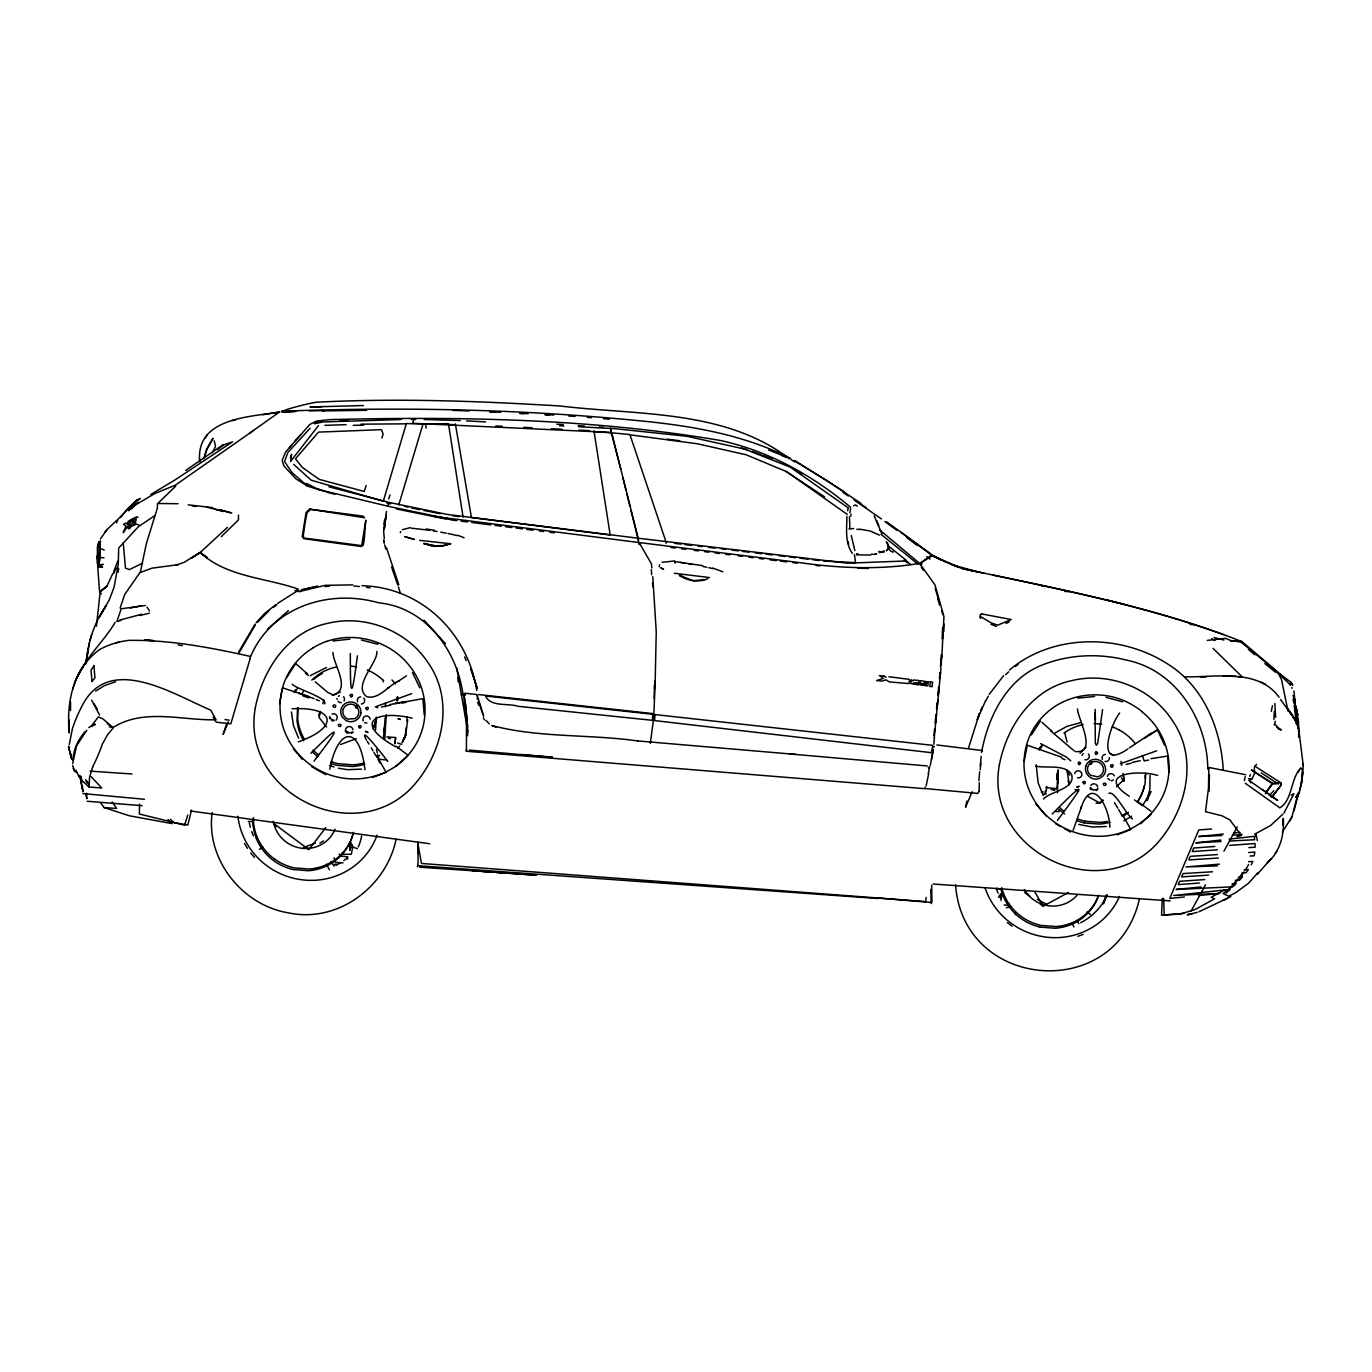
<?xml version="1.0" encoding="UTF-8"?>
<svg xmlns="http://www.w3.org/2000/svg" width="1372" height="1372" viewBox="0 0 1372 1372"><rect width="100%" height="100%" fill="white"/><g stroke="black" fill="none" stroke-linecap="round" stroke-linejoin="round"><path stroke-width="1.5" d="M250.441 656.433C210.688 647.601 169.579 639.678 128.797 640.381C118.592 641.582 108.525 644.583 99.539 649.591C73.333 668.524 66.216 702.07 69.252 732.562M1291.927 688.367L1291.927 687.372M1292.956 695.518L1293.419 696.53M69.166 727.76L69.114 720.094L69.286 732.905M417.757 853.521L417.774 847.913M1036.186 764.736L1038.124 782.812L1043.286 795.588M655.079 686.995L655.181 680.975L653.947 713.028M654.17 698.382L654.478 684.851M979.282 782.52L979.094 791.267M1298.701 737.399L1298.547 722.169L1295.751 705.534M1209.041 791.318L1209.435 774.597M139.584 804.146L139.309 813.99L184.637 825.189L187.724 815.088M654.564 688.881L654.684 684.885M929.101 768.028L928.244 767.36M931.674 885.129L931.948 902.536L878.697 898.094M930.765 889.33L931.194 903.582M1057.469 792.724L1058.172 769.795M1282.889 825.138L1283.266 818.364C1284.466 834.862 1280.042 851.806 1267.248 862.988L1271.278 858.426M943.782 631.6L944.039 623.917M655.061 687.201L656.245 631.737L652.78 576.669M1057.572 783.721L1057.932 773.928M386.321 714.64L384.709 739.182M849.474 516.661L849.885 528.649M942.65 638.837L943.164 627.639M910.837 681.301L910.734 683.513L918.348 684.868L918.76 683.822L912.997 683.342L918.863 682.707L918.777 680.478L913.272 679.963M69.698 706.511L69.903 702.293M384.486 732.151L384.675 727.966M942.101 638.786L942.633 627.519M942.838 636.934L941.809 657.582M68.634 746.111L69.183 749.541M941.809 655.216L941.072 665.677M942.804 637.157L943.953 616.663L934.967 584.832L919.737 563.583M1273.885 719.477L1274.331 711.262M1271.364 797.252L1280.728 785.419L1280.865 782.795L1254.814 766.159M375.619 729.767L376.288 717.402M70.555 702.07L70.555 710.542M1057.143 779.776L1057.538 773.516M940.489 667.015L941.278 654.633M1271.295 711.365L1272.461 705.671M846.918 516.404C846.781 528.563 844.809 542.883 852.338 553.328M1057.006 788.849L1058.189 770.687M933.903 744.139L934.366 737.399M652.883 718.997L652.935 715.532M347.545 859.198L347.716 856.814L341.937 856.197L339.021 854.053M925.122 788.54L977.79 793.41L979.008 791.49M1070.777 760.791L1066.13 756.932L1040.628 743.59M1024.198 761.151L1027.302 745.219L1061.705 757.224M383.474 738.428L385.172 717.693M653.038 720.18L653.587 715.652M978.888 780.548L979.642 771.681M939.992 678.385L940.523 672.04M934.298 737.759L935.052 729.287M939.443 678.694L939.957 672.846M1162.256 898.386L1161.57 915.193L1180.314 913.992L1194.772 909.636L1214.597 898.832L1211.27 897.202L1224.218 890.102M981.186 756.349L980.243 765.902M850.812 516.164L851.017 514.054M933.92 735.426L934.504 729.184M934.847 731.413L941.003 668.078M72.682 763.587L76.523 745.888L86.83 730.178M397.4 697.37L397.057 700.783L397.417 696.667M397.606 700.8L397.949 697.388M477.576 695.964L476.084 694.386L465.331 693.306L463.565 694.901L466.343 721.123M937.899 694.747L938.688 686.635M1000.668 897.682L1001.663 894.338L1000.96 900.444M1045.293 791.009L1044.967 794.422L1043.475 794.251M935.104 723.061L935.91 714.984M936.51 708.912L937.11 702.858M935.653 722.941L936.493 714.452M937.11 708.089L937.951 699.6M938.379 695.364L939.203 686.875M980.191 769.726L980.911 763.106M424.24 714.949L422.902 698.657L389.94 704.573M212.18 812.516C205.611 859.489 242.45 905.503 288.635 912.894C337.512 923.305 386.235 887.221 396.096 839.287M1299.456 790.478L1301.514 783.018L1303.314 766.159L1298.444 726.577L1290.846 712.805M653.415 720.3L650.311 743.35M97.463 562.606C99.11 556.277 94.599 545.301 100.448 540.98L98.321 566.362L97.309 556.981L98.647 541.854M406.301 727.4L405.82 731.533A45.293 43.681 22.9 0 1 405.083 735.135M1046.15 791.541L1046.733 786.482L1046.03 787.665M1282.803 814.248L1270.695 825.447L1255.123 833.97M290.778 460.786L291.567 454.338L290.367 457.596M118.146 572.193L118.644 568.368M926.169 897.477L925.62 901.593L421.427 863.451L417.757 842.511M297.57 707.78L297.021 720.557A50.764 48.963 23 0 0 300.451 734.397A51.296 49.478 23 0 0 303.572 740.726M298.05 707.901L297.741 718.859A50.764 48.963 23 0 0 301.171 732.699A51.296 49.478 23 0 0 304.292 739.028M406.026 732.391L407.69 719.923M1254.3 767.394L1254.523 773.602L1251.813 779.09L1248.932 780.411M1102.573 709.581L1097.72 743.264L1096.365 745.27L1095.319 743.041L1095.096 712.617M1301.514 783.018L1302.988 772.47M357.406 655.799C350.649 709.29 350.306 688.264 350.34 653.484M99.744 545.267L100.31 557.529L98.544 566.019M72.767 760.157L73.676 754.206A635.973 166.921 16 0 1 80.982 736.97L84.755 731.876M96.434 626.215L100.19 591.692L107.256 585.844M1258.158 872.438L1248.486 883.328L1235.503 892.812L1228.763 896.208L1223.087 893.532L1232.245 886.346L1244.01 872.232M383.834 524.378L384.52 520.262M88.425 648.716L86.402 660.532C88.34 640.878 94.719 621.653 106.296 605.549L99.436 616.92L109.246 599.976L114.099 587.113L118.284 564.218L118.678 548.08L138.366 526.694L154.83 515.632M849.851 512.734L850.709 507.932M85.716 664.031L89.506 642.611M930.267 765.525L933.234 749.489M929.221 768.303L929.393 767.36M1290.246 684.628L1290.64 682.656M931.485 759.556L933.423 749.506M928.244 773.791L929.633 766.777M847.622 510.744L848.256 507.743M926.117 785.916L928.707 773.585M966.883 801.042L965.562 807.319L972.182 791.695M1244.353 780.599L1245.193 776.672M1297.157 796.858L1291.961 816.752L1282.357 832.135M386.475 511.43L383.628 531.118L384.297 538.561M1294.019 810.955L1298.735 792.364L1297.054 797.818C1300.999 789.74 1301.857 780.531 1302.285 771.681C1303.777 768.457 1298.427 768.457 1301.222 768.011M611.209 433.946L610.489 427.961M204.085 458.351L207.001 449.244L213.072 438.508M191.548 810.046L187.827 825.018L173.73 822.548L170.471 819.307M403.231 740.468L404.003 737.553M1105.969 895.23L1103.328 903.874L1106.312 896.791M925.157 787.271L924.522 788.66L466.446 751.256L466.463 723.061M1274.211 725.153L1275.274 721.243M72.888 688.95C79.902 662.076 102.163 644.36 115.179 622.305M91.598 634.739L90.123 639.901M1139.515 898.591C1116.139 1003.172 962.87 990.378 955.564 884.717M320.654 711.571L319.007 717.419L326.57 726.971M322.849 703.802L323.946 699.909M373.218 729.012L376.511 717.333M981.7 751.564C988.629 715.275 1007.854 677.013 1044.881 663.997C1070.863 654.324 1099.95 653.295 1126.755 660.172C1176.679 670.428 1207.326 720.42 1207.806 769.16M968.512 748.049L979.471 713.44L977.224 719.648L985.559 700.835M203.776 458.66L206.589 449.159L212.849 438.337M387.847 506.028L388.945 502.392L328.937 486.786M398.755 504.965L422.988 424.051L448.438 423.656L463.084 517.175M412.595 423.554L414.035 418.752M388.756 498.962L389.991 494.966M373.973 727.057L376.442 719.254M878.166 898.54L417.963 865.698L418.22 844.672M1223.241 769.898C1220.943 728.618 1203.416 685.606 1166.783 663.448C1119.929 633.59 1052.718 633.521 1009.483 669.999M888.353 548.44L887.701 543.003M366.17 485.517L364.215 491.45L319.23 479.377L302.149 467.252L295.512 458.745L318.51 432.111L381.502 429.659L383.131 434.118L381.828 438.062M318.767 715.172L320.036 711.348M226.483 724.347L223.121 734.329L228.369 721.929M120.119 608.07L124.732 594.436L139.635 572.982M1249.686 776.329L1250.492 774.511M294.363 692.603L295.374 689.756M1039.067 749.97L1040.062 747.123M1146.923 800.682L1149.873 789.003L1150.062 775.403M329.795 769.126C338.129 726.748 359.618 724.536 364.969 769.743M1073.127 830.317L1081.633 806.342M933.183 747.071L934.366 746.557M92.679 766.914L89.574 777.187L88.991 786.996L101.751 788.008L91.187 776.689M400.315 532.696L400.71 531.616M659.64 564.698L659.28 566.91M1168.893 772.367L1167.589 756.041L1150.851 758.699M1080.776 808.725C1092.026 773.036 1109.845 808.348 1109.828 827.247M113.67 571.73L117.838 561.062M980.86 710.473L982.215 707.215L981.495 709.067M116.603 522.766L118.146 519.113L136.12 500.78L128.676 510.761L133.135 506.285L154.727 493.577L175.445 485.105L253.631 430.396M403.985 739.439L406.232 734.14L402.202 742.235M417.585 865.423L417.414 866.847M466.068 750.964L466.583 749.764M637.62 539.642L638.203 538.287L611.706 432.849L594.042 431.648M638.392 539.35L638.855 538.287L847.622 563.206L906.086 560.959L910.596 564.441M638.786 543.483L638.186 538.218L447.083 514.414L389.614 502.529L389.151 503.61M639.009 544.564L640.844 542.746L798.401 562.451C838.275 568.214 878.938 570.049 918.828 563.515M665.9 543.209L666.466 541.837M981.392 752.302L982.112 750.621M1147.181 800.339L1150.919 791.49L1142.55 805.758L1134.438 799.927M1251.315 864.772L1252.773 861.359L1248.589 861.702M113.67 573.496L116.157 567.819M376.871 651.408C378.072 662.71 352.45 685.365 366.461 696.547C378.638 700.423 389.031 684.611 399.338 680.769M403.865 739.148L404.328 738.102L402.253 742.784M1119.706 713.028C1109.605 725.445 1095.628 771.236 1127.887 748.941M1107.204 894.63C1102.093 906.755 1092.404 916.77 1080.69 922.687M74.877 681.781L76.095 679.054M112.71 573.668L106.965 586.136L100.448 591.504L105.901 586.976M1276.269 783.892L1272.187 783.566L1266.287 791.781M1269.477 795.623L1273.096 795.966L1281.036 785.247L1280.865 782.795L1272.907 783.498L1265.258 793.736M1039.839 749.524L1041.965 744.945L1040.456 748.323L1042.085 745.853M135.314 523.933L136.463 516.918L131.403 519.405L131.112 521.343L134.748 519.233L132.398 522.029L134.319 521.84L134.216 522.801C130.357 523.315 126.859 529.026 135.314 523.933L138.726 524.841M848.942 528.906L853.761 528.546M127.133 527.054L123.206 532.679L126.018 526.042L123.514 524.447L125.332 523.109L127.013 523.933L128.385 521.223L131.129 519.628L128.162 525.013L130.683 527.671L128.779 528.855L127.133 527.054L128.676 527.122M286.697 677.528L295.632 663.499L307.585 674.012M1031.384 734.895L1040.405 720.986M1289.886 821.022L1291.961 816.752M239.071 652.712L255.415 624.792M238.797 651.854L255.089 624.106M212.351 452.726L215.524 446.38L214.238 440.755M1248.674 864.446L1245.09 870.517M1191.153 911.008L1205.491 884.837M1223.944 851.189L1237.27 826.87M100.345 539.059L106.965 529.626L116.877 520.228M91.77 725.531L98.424 716.836L103.226 719.117L109.4 724.622M911.42 679.792L910.922 680.666L913.238 680.718M985.576 701.058L988.354 696.204M262.652 414.756L279.837 411.994C250.253 416.968 195.373 417.568 199.712 461.764L199.523 458.814M205.388 437.84L207.223 434.701M200.998 551.784L227.392 527.38M1295.511 797.286L1297.946 793.462M333.036 640.964L349.911 639.112M294.894 692.277L297.381 688.504M1255.106 766.365L1256.512 764.238M989.161 694.404L1003.601 675.659M1283.969 813.099L1293.933 793.633L1291.172 795.125M1275.325 853.333L1277.023 850.812M1110.548 765.559L1110.96 764.976C1115.127 762.901 1112.366 770.241 1110.514 766.073M1090.86 785.539L1091.58 784.681A3.67 3.533 23 0 1 1094.77 783.927M314.051 761.134L318.939 754.377M315.989 758.562C343.394 723.027 338.267 725.582 310.964 753.297M1057.418 820.405C1083.348 785.727 1090.483 775.163 1052.204 814.008M1009.346 903.822L1008.128 905.503L1004.184 904.885M887.101 550.155L888.816 547.822M998.49 897.014L1001.32 893.223M1300.262 768.543L1298.032 772.11L1298.941 770.155C1290.949 780.617 1291.704 800.768 1280.059 807.696M325.781 827.642L308.854 849.628L273.474 823.32L276.081 826.51M290.504 461.524L318.493 425.56M674.63 561.542L702.687 565.658M397.863 748.392L399.715 746.008M120.599 517.587L127.682 508.566L137.68 499.425L132.741 505.685M1140.492 823.8L1151.057 814.316M256.17 622.785L264.281 613.816L275.961 604.486M257.593 622.168L268.912 610.832M105.164 531.787L106.965 529.626M289.389 447.632L292.133 444.374M128.162 525.013L132.638 519.731M1230.101 888.078L1236.858 880.138M1239.551 876.948L1243.598 872.198M1269.169 860.844L1257.267 874.41M886.278 550.875L888.85 547.428L886.261 541.717M294.877 441.115L300.588 434.821M310.072 428.304L287.811 452.554L284.553 461.575L291.996 472.551L307.482 486.082L319.745 490.044L306.265 483.39L307.482 486.082L295.803 478.759L283.73 465.76L282.186 460.255L285.599 452.074L309.78 424.463L316.572 421.015L330.24 419.609C460.237 416.368 591.641 418.614 720.111 440.429C768.646 450.873 812.481 475.415 850.366 507.04M1269.546 795.366L1273.816 790.684M883.98 550.721L882.145 551.887L878.8 551.51M1239.996 877.857L1242.106 875.696M477.199 696.324L477.507 699.428M158.5 502.769L175.719 486.134M131.283 508.978L138.058 502.203M352.878 732.322L351.695 733.265M395.959 766.245L408.119 755.355L396.182 746.214M221.269 536.692L238.471 519.868L238.454 515.152M1079.97 753.211L1086.024 747.294M463.565 694.901L464.748 694.472M1102.882 800.048L1099.864 802.997L1096.074 803.22M1116.482 786.791L1124.045 779.433L1123.033 773.379M1005.727 674.647L1008.677 671.8M464.542 693.375L464.319 696.016M1226.105 893.086L1230.118 889.416L1173.677 895.487L1219.811 893.378M138.109 500.214L140.184 498.328L135.554 501.758M267.591 629.096L288.412 610.609M853.624 505.856L855.339 504.896L857.38 506.045M106.879 722.598L113.104 727.469C143.957 707.935 182.356 720.677 216.09 719.786L210.756 710.13C173.747 694.661 108.628 652.146 81.823 706.443A2005.127 528.94 26.6 0 0 72.476 728.532L69.286 744.413M88.751 727.572L94.925 724.004M1103.139 800.339L1099.864 802.997L1087.43 796.257M1120.341 763.758L1156.647 750.827M343.823 860.57L347.408 857.757M1077.809 698.142L1094.599 696.496M249.978 432.883L278.893 412.44M217.411 449.673L224.065 444.768L232.52 441.835L174.896 480.011L150.766 494.503M273.56 607.264L276.784 604.915M185.7 470.459L223.327 444.511M335.06 707.352C338.181 704.23 330.532 704.128 333.842 707.317M340.29 726.577C343.48 723.353 335.574 723.747 339.244 726.577M920.921 562.623L931.537 555.077L901.027 532.336M1151.262 733.145L1129.379 747.929M1015.143 666.518L1017.99 664.58M402.476 529.729L410.091 527.637M310.175 675.693L326.519 667.478M1054.879 733.06L1066.884 726.405L1080.21 722.718M1131.608 816.168L1123.805 820.919M397.554 681.73L406.489 675.83M200.535 552.522L191.034 558.353L200.072 552.47L207.429 557.769L200.261 552.659C227.238 577.286 265.636 577.595 298.376 589.154M277.538 603.457L297.758 590.629M1150.13 734.569L1157.488 729.955L1164.536 745.15M1144.214 738.462L1157.316 729.87M95.628 691.042L104.666 685.554L115.574 681.747M199.918 552.504L184.122 562.348L175.65 565.23L178.223 564.664L151.966 568.162L140.27 572.484L146.41 543.415L157.351 508.137L157.506 503.49L178.051 503.713M920.989 562.897L931.948 555.832M1096.348 790.632L1098.08 788.951L1093.484 790.186L1090.311 787.562M352.827 732.099L349.603 732.957L346.053 730.95M319.899 843.111L323.586 840.933M90.929 726.508L95.183 724.622M259.445 849.337L263.115 847.176M858.255 553.962L856.694 553.653M963.35 568.883C1050.678 587.13 1139.12 604.074 1223.344 634.601M884.288 551.921L879.246 552.642M1043.509 799.019C1050.317 791.164 1075.974 789.174 1071.583 774.391C1064.312 763.707 1046.613 768.629 1035.946 766.125M336.003 865.32L339.999 863.108M1039.873 903.702L1043.217 906.189L1068.496 892.417M298.376 741.858C339.587 727.246 335.711 706.529 292.013 708.775M91.975 681.524L94.891 677.974L93.982 665.471M1051.123 789.586L1053.456 789.775M662.144 562.331L674.63 560.942L675.11 563.189M1230.838 896.619L1198.939 911.78M1227.631 898.266L1223.172 900.426L1226.156 898.986M142.602 563.189L129.38 569.603L125.452 568.008L123.24 542.695M1005.985 623.437L1009.26 621.859M131.266 526.333L135.485 524.464M1242.106 834.279L1236.927 836.56L1241.403 835.531L1229.844 819.804L1221.92 815.774L1205.508 811.692L1208.492 788.06L1208.783 768.251M1104.992 785.556C1108.936 783.223 1100.996 781.783 1103.946 785.401M387.384 688.178L389.151 687.423M1011.233 906.875L1006.396 907.732M130.066 608.036L140.99 605.858M119.896 620.024L141.745 614.244M887.993 548.886C889.639 548.526 889.725 551.87 893.395 552.058M1117.014 834.845L1130.151 829.786M372.464 777.444L386.149 772.35M1106.055 697.353L1122.588 701.778M361.351 640.004L377.883 644.24M332.418 695.038L340.342 692.123M303.504 847.502L315.389 843.128M340.445 744.499L356.274 738.702M1077.878 936.304L1083.211 934.366M94.016 665.712L91.032 670.205L91.993 681.215M874.273 554.339L876.005 553.722M300.348 591.315L325.267 585.33L352.793 584.884M920.218 564.492L922.018 563.909M411.669 693.649L375.379 706.82L377.729 707.763M707.832 578.641C698.52 582.911 687.681 580.905 679.329 575.383L693.254 580.682L704.882 579.619M883.688 678.334L876.554 680.529L881.887 681.129L886.072 679.843L889.399 681.953L909.019 683.565L909.55 679.397L888.902 676.739M1197.293 912.329L1188.135 914.609M102.163 566.087L98.321 566.362M326.553 641.479C355.468 631.189 389.854 641.239 408.959 665.163A73.608 70.984 23 0 1 420.329 684.628C427.532 703.064 426.503 724.502 417.191 742.029A73.591 70.984 23 0 1 403.814 759.591C381.81 780.805 346.276 784.767 319.539 770.429A73.591 70.984 23 0 1 306.831 762.026A72.836 70.246 23 0 1 296.095 751.29A73.591 70.984 23 0 1 284.741 731.825C277.538 713.371 278.55 691.951 287.863 674.424A73.608 70.984 23 0 1 301.24 656.862A72.836 70.246 23 0 1 313.056 647.858M120.787 620.504L116.946 621.516L121.182 608.774L145.278 605.515M115.763 642.919L118.815 642.147M443.053 545.747L450.633 543.827L443.122 545.679M140.064 615.462L149.479 613.147M333.911 695.004C351.146 688.367 333.104 664.048 332.95 652.42M1126.155 764.393L1131.248 763.244M381.45 707.043L384.829 706.306M1132.363 762.352L1140.235 760.688M232.142 420.638L235.332 419.969M314.239 423.759L323.02 421.959L400.727 419.54M386.527 705.945L390.523 705.157M1192.114 913.803L1187.226 914.747L1190.742 914.078M398.309 702.893L395.187 703.476L404.534 701.761M402.099 703.047L405.803 702.413M1144.557 760.774L1148.587 760.105M439.983 546.193L442.95 545.593L432.866 545.902L423.691 543.569M1294.448 705.414L1295.494 710.73M315.92 422.507L321.357 421.77M1184.979 676.808C1215.095 677.528 1258.158 668.01 1279.116 697.285M412.44 672.606L419.832 687.801M361.591 769.143L347.648 769.675L338.421 768.251M1106.278 826.51L1092.352 827.042L1078.598 824.383M99.59 564.75L103.38 564.321M1207.291 640.398L1225.316 638.34L1232.673 641.187M1220.84 840.058L1195.87 842.837L1221.08 841.499M1229.158 839.132L1254.128 836.354L1254.711 839.733L1229.484 841.053M325.181 586.599L329.452 586.17M1223.43 834.039L1198.665 836.526L1221.869 835.531M1233.771 832.993L1239.962 832.358M1200.98 886.964L1176.13 889.45L1232.742 886.827L1236.206 883.414L1232.056 883.842M1184.379 896.979L1169.784 898.42L1198.802 829.923L1211.63 829.014M1198.957 895.522L1217.719 893.669M1219.348 864.154L1185.923 866.95L1217.564 865.904M1184.139 913.358L1164.211 914.952L1163.61 898.317M1041.348 792.038L1043.2 791.901M1214.855 846.473L1193.709 848.033L1192.251 851.566L1217.393 849.817M1229.672 845.392L1255.054 843.54L1255.106 847.193L1248.829 847.622M1199.368 883.053L1178.222 884.58L1179.663 881.287L1204.788 879.572M1235.314 880.464L1239.533 880.155L1242.483 877L1238.299 877.291M1217.358 854.585L1190.296 856.351L1188.838 859.918L1218.37 858.049M1248.589 852.527L1254.831 852.115L1254.248 855.768L1250.029 856.042M868.236 568.42L857.774 568.282M1208.646 875.13L1181.601 876.862L1183.041 873.587L1212.556 871.769M1241.952 872.986L1246.102 872.729L1248.4 869.556L1244.198 869.814M249.875 658.337C270.13 607.436 328.097 588.451 378.603 602.788C425.8 607.47 456.945 650.277 463.033 694.592M1232.416 835.085L1240.871 834.708M339.93 420.535L348.008 420.244M324.872 425.354L346.138 424.668M361.025 424.171L406.266 423.828L383.303 501.226L311.187 480.183L293.694 464.388M321.991 406.661L309.969 407.004L363.477 405.529M411.137 528.151L429.659 530.278M281.586 411.206C401.55 406.867 521.789 409.045 641.29 420.947C692.551 425.972 744.361 434.89 790.718 458.488M281.603 411.583L296.541 411.24M309.335 410.931L324.272 410.588M295.683 411.446C257.13 415.905 312.336 402.219 317.035 402.185C398.052 398.069 479.24 401.07 560.17 405.992C636.882 415.304 724.845 409.233 789.517 458.797L788.763 458.42M391.192 419.146L401.602 418.94M322.42 410.914L366.65 410.314M439.932 546.022L429.316 545.336M924.419 682.073L928.535 682.004L920.303 680.581L920.063 683.273L926.1 683.993M353.256 425.32L363.769 425.183M411.377 419.523L415.63 419.506M424.154 419.489L460.22 420.569M870.894 555.008L856.574 554.888M1094.119 723.558L1101.613 724.142M1200.14 676.928L1206.211 676.996M1222.675 676.019L1235.932 676.482M406.369 423.588L423.056 423.879M248.332 821.416L252.328 821.485M452.88 410.4L469.275 410.931M448.455 424.514L455.453 424.685M334.511 864.309L336.809 864.377M1064.912 591.486L1069.165 591.606M350.495 842.442L351.095 847.622L352.587 847.69L351.335 854.293L343.394 854.293L342.365 852.441M413.349 423.313L611.552 432.472M490.13 411.823L500.729 412.337M519.799 413.246L528.271 413.658M489.89 412.029L496.27 412.337M519.679 413.469L523.933 413.675M1190.124 624.449L1194.069 624.637M324.735 703.87C327.582 697.731 296.352 688.967 292.202 684.234M495.909 425.955L502.306 426.28M523.624 427.344L532.147 427.772M551.338 428.733L562.005 429.265M579.053 430.122L589.72 430.654M466.566 420.895L485.619 421.89M559.673 425.766L563.909 425.989M578.71 426.761L614.69 428.647L686.926 436.279L746.917 449.587M545.198 414.773L549.452 415.013M436.279 546.073L423.845 543.501L432.866 545.799M545.233 414.515L553.756 415.047M568.677 415.99L575.074 416.402M102.557 567.305L98.87 567.082L97.584 564.029M816.186 565.573L820.336 565.83M419.763 867.224L503.438 872.798M556.861 424.188L563.223 424.617M578.075 425.612L584.438 426.04M90.072 771.133L131.935 773.98M100.31 557.529L103.998 557.787M1046.836 787.682L1056.423 788.591M1231.164 640.964L1242.192 641.753L1275.994 670.462M933.08 884.014L1170.162 900.907M300.571 591.675L296.335 590.114M1237.836 676.739L1242.157 676.825L1213.002 648.356M1230.907 640.724L1241.437 641.513L1237.39 640.913M1055.137 811.401L1058.961 811.692L1058.892 810.149M100.499 802.586L104.015 807.542L116.654 808.485L112.161 801.985M386.784 736.884L394.742 737.45M388.43 738.393L390.488 738.702M599.187 427.052L603.234 427.361M386.647 759.917L378.981 759.316L377.729 754.754M343.017 862.902L335.351 862.302L334.099 857.757M587.319 417.38L591.401 417.705M1157.779 775.489C1139.583 769.658 1093.827 773.071 1129.31 796.275M87.208 801.265L142.105 805.673M637.911 741C589.754 734.037 539.368 738.05 492.154 725.582M603.491 418.7L609.494 419.197M637.911 740.949L795.811 754.428M521 754.549L552.419 757.173M552.384 757.31L469.361 750.107M789.397 753.914L927.215 765.953M450.685 543.741L419.592 540.362M1230.718 640.741L1242.192 641.753M1041.622 586.015L1045.773 586.393M353.907 586.015L359.43 586.513M629.422 434.461L612.289 432.9L611.723 434.272L620.71 469.018M461.163 694.644L465.417 695.021M82.886 793.565L144.437 799.276M709.444 577.543L674.389 573.273M334.356 720.454L331.149 719.151M1002.177 889.296L996.346 888.284M926.066 684.834L919.823 683.891L920.149 684.885L927.815 685.949L928.089 683.29L924.282 682.501M412.149 718.122C375.036 709.41 352.655 722.924 395.753 746.814M478.228 694.524L653.655 713.68M856.78 529.232L859.421 529.523M1002.366 892.658L1001.217 897.7L999.725 897.528M188.153 504.845L212.849 507.657M674.664 543.363L681.027 544.118M685.28 544.615L691.642 545.37M698.022 546.125L702.258 546.622M708.638 547.377L715.001 548.131M721.38 548.886L725.617 549.383M731.996 550.138L738.359 550.892M742.612 551.407L748.975 552.161M755.355 552.916L761.717 553.671M765.97 554.168L772.333 554.923M778.696 555.677L785.076 556.432M789.312 556.929L795.691 557.684M799.927 558.181L808.434 559.193M812.67 559.69L819.05 560.445M823.286 560.959L855.562 562.623L854.413 554.442M936.922 744.962L982.198 750.535M667.049 439.16L679.74 440.738M671.011 547.497L675.23 548.028M681.541 548.8L685.743 549.332M694.163 550.378L698.365 550.909M704.676 551.681L708.878 552.213M715.189 553.002L719.408 553.516M725.719 554.305L729.921 554.837M738.342 555.883L742.544 556.397M748.855 557.186L753.057 557.718M759.368 558.49L763.587 559.021M769.898 559.81L776.209 560.599M780.411 561.114L786.722 561.903M793.033 562.692L797.252 563.206M883.637 676.104L879.332 675.573L882.247 677.408M450.513 519.817L456.859 520.623M461.095 521.154L467.44 521.943M471.676 522.475L490.713 524.876M494.932 525.407L501.277 526.196M505.513 526.728L511.859 527.534M516.095 528.066L522.44 528.855M526.677 529.386L533.022 530.192M539.368 530.981L543.604 531.513M549.949 532.319L554.168 532.851M859.798 529.163L870.26 531.033L879.383 535.131M452.846 515.821L459.054 516.644M1248.486 778.644L1251.813 779.09M190.639 811.024L429.762 843.763M362.071 585.69C421.77 587.439 467.475 632.904 476.821 690.476M366.547 587.422L370.08 587.902M192.234 505.856L196.453 506.457M225.025 719.563L229.124 720.163M350.992 666.055L356.583 666.878M1085.046 821.228L1100.018 822.377A50.764 48.963 23 0 0 1107.255 821.382M1084.326 822.926L1099.298 824.075A50.764 48.963 23 0 0 1110.017 822.205M1040.199 927.095L1055.188 928.244A50.764 48.963 23 0 0 1075.699 922.361A51.296 49.478 23 0 0 1095.216 903.17A50.764 48.963 23 0 0 1098.149 896.825M426.075 528.975L434.495 530.295M178.154 644.943L182.373 645.629M433.38 530.913L437.102 531.53M1290.778 682.33L1291.669 684.422M98.87 541.511L99.607 543.844M1209.092 767.514L1245.759 774.734M680.649 562.417L684.577 563.086M873.295 554.511L871.683 553.945M440.772 532.165L446.209 533.159M688.504 563.772L692.208 564.458M400.367 719.545L398.12 718.688M703.184 566.55L706.803 567.253M411.531 507.949L419.781 509.612M423.914 510.435L440.446 513.745M396.388 508.943L446.312 519.13M993.139 575.091C1076.951 593.064 1161.775 609.768 1241.729 641.53M984.221 573.273L962.698 568.557L972.405 570.752M977.55 571.867L951.636 564.578L958.102 567.03L944.622 561.542M1291.121 682.604L1292.493 684.868M448.009 533.502L457.39 535.612M708.775 567.716L712.737 568.608M388.43 506.354L450.222 519.148L434.581 516.455L639.112 542.557L651.477 563.858L651.837 567.854M404.311 506.251L408.016 507.125M333.225 694.987L327.565 692.294L315.303 681.867M318.784 489.615L387.607 506.131M326.81 492.256L334.888 494.229M398.463 718.894L400.161 719.305M1124.131 604.315L1106.226 599.838M386.818 502.924L390.66 503.884M206.966 507.194L223.859 511.464L214.667 509.063M219.657 509.801L231.782 512.922M1214.134 637.517L1223.875 640.038M294.911 590.577L298.993 591.709M1279.784 807.782L1245.244 783.24M333.122 721.089L331.544 720.472M712.737 568.094L722.838 571.73M220.72 509.972L230.565 512.836M1070.503 832.049L1064.518 828.637M136.463 516.918L138.023 517.398M302.989 695.947L308.837 697.868M397.674 743.007L401.619 744.344M304.104 694.918L282.581 687.852L279.545 703.87M308.906 696.65L298.907 693.134L314.085 698.674M357.406 848.719L353.496 847.33L351.112 843.145M457.871 535.337L464.096 537.738M329.486 765.439L333.893 767.017M1273.765 798.007L1277.692 800.339L1251.092 781.92M100.516 548.629L104.203 550M752.388 451.439L761.083 454.732M109.314 726.783L113.104 727.469M104.015 807.542L129.345 815.774L172.1 823.629L167.984 819.478M1280.882 729.818L1278.498 728.755L1276.663 726.423L1281.139 729.973L1278.498 728.755L1275.257 724.33M303.967 483.441L307.774 484.916M317.292 488.586L324.907 491.519M991.03 624.363L996.346 626.438M1061.877 758.459L1065.032 759.711M741.6 447.907L790.083 467.029L847.879 507.623M492.034 725.651L496.304 727.332M305.304 846.593L307.808 848.496M1075.442 751.564C1098.166 753.708 1077.329 717.453 1077.534 708.93M768.646 449.965L787.236 457.408M762.832 455.384L772.213 459.191M782.246 455.675L786.585 457.476M316.109 699.48L319.316 700.835M962.081 568.66L933.423 556.14L944.879 561.474L932.857 555.351L886.706 521.892M1055.823 823.869L1060.453 826.356M941.072 559.896L932.566 555.883M1265.447 684.251L1260.405 681.815M1109.862 780.051L1107.839 778.541M347.699 733.317L346.31 732.374M1075.013 789.517L1078.563 791.455M1110.051 753.485L1113.601 755.423M1028.4 894.424L1024.85 892.503L1029.858 896.242M1037.249 899.26L1046.116 904.097M794.68 460.529L844.706 492.136M311.787 766.742L325.713 774.614M794.182 460.718L827.282 480.766L860.879 503.387M1274.931 798.367L1262.72 789.792M1211.63 638.615L1214.957 640.501M1251.367 769.881L1272.907 783.498M791.181 459.637L794.748 461.918M855.391 500.797L881.441 518.976M1264.812 663.671L1277.229 671.663L1285.393 679.706L1276.183 671.577M1074.293 750.981L1050.729 730.95M1261.245 772.916L1278.292 784.047M1251.727 770.207L1272.187 783.566M798.83 472.037L801.968 474.095M843.008 492.479L848.342 495.978M853.658 499.477L866.092 507.657M785.762 471.231L824.555 496.836M883.705 675.744L886.038 677.305M847.296 514.397L786.619 471.676L746.162 454.767L697.216 443.756L629.988 434.821L665.489 540.328M926.717 556.706L930.062 559.141M884.854 521.497L896.791 530.295M907.012 537.841L917.251 545.387M680.752 575.297L682.519 576.617M1139.12 802.448L1150.954 811.281M1279.63 673.703L1291.052 682.364M1007.425 922.687L1012.022 926.151M904.148 560.153L907.424 562.794M880.996 534.325L917.439 563.686L919.617 563.412L879.864 530.055M888.49 546.073L906.48 560.548M1087.018 911.866L1090.328 914.558M147.01 607.059L149.514 610.986M1241.128 642.199L1277.829 672.349L1281.499 679.569L1287.999 711.005M107.599 723.696L113.019 728.189L107.531 734.809L102.334 744.139A1101.939 125.367 -42.3 0 1 92.661 766.931M1248.434 649.471L1254.745 654.804M1267.402 665.489L1275.308 672.16M1041.88 722.289L1052.221 731.499M305.493 672.983L308.34 675.538M81.908 780.411L88.991 786.996M489.255 723.867L485.86 720.283M86.093 781.628L89.163 784.51L85.716 779.69M79.37 776.243L80.862 777.667M1278.292 672.554L1290.469 685.091M391.98 679.946L395.599 683.856M424.034 620.195L445.54 643.742M293.437 749.009L297.604 753.76M298.616 754.926L302.063 759.213M101.339 594.025L99.521 591.092L96.932 555.934M250.733 852.99L254.403 857.397M387.762 761.391C386.029 759.093 357.303 721.964 366.358 739.937M1090.997 789.758L1090.088 788.385M979.711 617.074L980.723 618.36M1132.535 819.015C1127.201 815.946 1114.133 789.706 1108.885 793.41M1035.774 803.7L1046.716 816.477M1250.029 781.405L1251.075 782.812L1249.36 780.514M330.875 861.65L334.254 866.212M1076.677 920.578L1078.924 923.63M921.281 567.271L923.476 570.392M74.877 771.321L72.647 765.61M75.1 771.99L73.162 768.457M1287.725 708.93L1295.562 720.317L1287.879 709.015M79.319 777.204L76.763 772.076M367.216 741.309L368.948 744.053M1114.441 802.586L1117.768 808.091M93.948 703.75L97.206 709.015M99.539 714.984L91.667 700.132M244.49 843.454L247.423 848.342M1280.591 699.548L1291.721 715.069M1121.353 777.77L1123.462 781.337M1066.524 769.829L1069.697 775.197M1034.762 891.903L1043.217 906.189M371.263 747.843L373.03 750.827M330.583 718.499L329.863 716.956M378.003 759.522L380.061 763.089M373.921 752.336L375.962 755.921M376.58 755.475L385.189 770.652M1123.497 816.443L1130.871 829.648M1118.66 809.583L1122.45 816.357M213.14 717.076L216.227 722.221L230.822 723.781L250.201 658.474M874.135 515.769L881.904 533.845M1072.081 923.493L1073.933 926.958M326.502 864.274L329.469 869.899M345.795 731.773L345.178 730.23M298.599 738.222L293.419 725.445L291.43 711.931M483.407 717.899L484.402 719.888M1291.395 682.673L1292.767 685.434M877.068 521.806L876.605 520.811L878.817 525.733M1045.67 792.724L1046.133 793.788M854.876 550.584L851.257 535.509M464.645 656.931L466.171 660.567M996.398 888.953L998.113 893.206M251.693 831.586L253.426 835.857M483.681 716.441L477.799 697.148M70.195 752.748L71.55 756.195M1255.157 833.73L1255.809 836.714M482.91 714.212L479.188 703.167M75.906 770.172L76.815 772.676M329.932 718.602L329.503 717.007M398.823 584.815L386.355 547.394M391.552 566.996L397.709 584.969M1064.621 732.545L1067.124 742.063M398.395 586.959L400.315 593.013M935.241 588.588L939.528 602.754M937.779 598.964L939.546 605.103M941.724 610.626L942.821 614.57M336.929 698.451L337.169 699.36M71.738 759.419L68.6 746.762L71.121 757.756M1068.102 780.531L1069.165 784.595M1294.619 704.248L1296.66 712.274M384.675 544.821L385.721 548.937M478.142 702.104L478.759 704.573M622.768 477.336L625.855 489.804M626.884 493.971L629.971 506.44M631 510.607L638.203 539.711M1302.628 763.347L1303.314 766.159M82.457 789.209L79.868 775.386M478.091 702.344L478.777 705.225M610.694 429.059L611.861 433.998M1275.463 782.383L1275.72 783.481M249.292 822.754L250.321 827.213M376.511 749.386L377.317 752.971M85.596 793.874L86.933 798.676L86.385 793.153M1294.465 703.373L1294.894 705.362M1256.049 834.313L1257.301 840.59M383.645 540.105L384.143 542.746M383.748 540.311L384.229 542.986M81.017 776.415L81.737 780.565M456.705 667.804L467.286 728.549M455.384 423.931L471.436 517.553L610.18 535.029L593.973 430.877M80.811 776.792L81.771 782.469M1121.027 761.306L1121.696 765.336M1067.022 770.532L1069.354 784.63M1123.239 775.18L1124.2 781.131M425.526 423.931L426.178 428.081M848.17 541.683L848.599 544.392M1294.602 699.686L1296.574 721.329M464.731 697.748L467.252 720.66M1296.454 724.399L1294.276 706.34M80.022 776.621L82.955 791.798L82.406 786.259M1293.899 696.805L1297.963 728.275M1294.225 697.473L1295.185 704.265M1293.196 698.88L1293.71 702.55M1294.533 699.085L1296.849 720.832M1293.796 695.655L1295.58 709.084M1294.688 700.097L1295.305 705.139M1297.226 716.03L1297.861 723.456M1294.379 702.138L1295.357 710.319M465.297 702.447L467.475 726.543M1296.78 721.518L1293.95 691.008M69.337 722.632L69.149 720.334M1296.146 713.097L1296.317 714.623M652.729 582.894L653.072 586.307M651.666 574.748L651.34 569.517M1297.62 725.119L1297.946 728.361M1295.597 707.592L1296.626 721.123M1297.346 721.586L1297.895 727.589M652.523 582.86L652.866 586.856M1295.888 712.908L1296.369 718.654M1295.854 715.875L1296.248 721.586M457.888 677.579L458.162 681.798M1274.811 703.442L1275.668 717.316M1296.094 716.098L1296.334 720.094M1015.263 913.152L1015.331 914.678M383.285 680.358L383.354 681.901M467.526 724.536L467.783 731.928M417.723 842.116L417.928 849.662M1145.843 773.208L1144.968 784.115A50.764 48.963 23 0 1 1140.063 797.321A51.296 49.478 23 0 1 1137.302 801.711M1145.123 774.906L1145.191 778.559M1095.165 709.393L1095.405 720.266M406.935 717.127L407.021 721.209M253.494 817.523L253.614 823.029A50.764 48.963 23 0 0 257.044 836.851A51.296 49.478 23 0 0 274.314 858.889M252.774 819.221L252.894 824.726M467.595 730.298L467.629 735.786M377.077 835.154A72.202 69.629 23 0 1 301.205 879.692A72.202 69.629 23 0 1 237.905 816.271M361.608 835.891A45.293 43.681 23 0 1 358.229 847.021M353.239 832.444A50.764 48.963 23 0 1 344.544 851.446A51.296 49.478 23 0 1 322.403 867.721A50.764 48.963 23 0 1 308.288 870.723L293.316 869.556A50.764 48.963 23 0 1 273.594 860.587A51.296 49.478 23 0 1 256.324 838.549M353.564 832.495A50.764 48.963 23 0 1 345.264 849.748A51.296 49.478 23 0 1 323.123 866.024A50.764 48.963 23 0 1 309.009 869.025L294.037 867.859A50.764 48.963 23 0 1 274.469 858.889M256.53 838.789A50.764 48.963 23 0 1 253.1 824.949M335.025 829.134A32.276 31.127 23 0 1 301.754 848.256A32.276 31.127 23 0 1 273.354 821.365M313.159 647.755A73.608 70.984 23 0 1 326.673 641.376M336.792 719.185A3.67 3.533 23 0 1 336.071 720.026M332.144 714.023A3.67 3.533 23 0 1 337.203 718.156M366.924 723.027A3.67 3.533 23 0 1 364.712 722.512M363.203 720.849A3.67 3.533 23 0 1 362.911 719.751L362.98 718.654A3.67 3.533 23 0 1 370.183 719.202M364.163 702.31A3.67 3.533 23 0 1 361.385 703.99M357.663 701.812A3.67 3.533 23 0 1 360.63 696.89M363.717 698.142A3.67 3.533 23 0 1 364.575 701.281M341.234 702.601A3.67 3.533 23 0 1 338.147 701.349M338.421 696.341A3.67 3.533 23 0 1 339.364 695.758M343.566 696.736A3.67 3.533 23 0 1 344.012 700.903M345.71 729.201A3.67 3.533 23 0 1 352.004 727.709L352.621 728.669A3.67 3.533 23 0 1 352.913 729.75M385.532 702.635A423.091 408.05 23 0 1 385.463 706.837M384.52 727.246A423.091 408.05 23 0 1 384.194 731.31M301.84 694.352A50.764 48.963 23 0 1 303.418 691.231M311.787 680.1A51.296 49.478 23 0 1 329.366 669.004A50.764 48.963 23 0 1 336.243 667.015M313.622 679.466A51.296 49.478 23 0 1 322.231 673.583M367.199 669.948A50.764 48.963 23 0 1 378.175 676.139A51.296 49.478 23 0 1 383.611 680.735M379.547 755.252A51.296 49.478 23 0 1 376.665 757.207M363.837 762.969A50.764 48.963 23 0 1 353.136 764.856L338.164 763.69A50.764 48.963 23 0 1 331.098 761.58M364.832 764.135A50.764 48.963 23 0 1 352.415 766.554L337.443 765.387A50.764 48.963 23 0 1 330.378 763.278M318.441 754.72A51.296 49.478 23 0 1 313.005 750.124M317.721 756.418A51.296 49.478 23 0 1 312.284 751.822M1119.466 896.448A72.202 69.629 23 0 1 1050.523 937.522A72.202 69.629 23 0 1 985.13 888.027M1000.994 889.33A50.764 48.963 23 0 0 1006.345 902.416A51.296 49.478 23 0 0 1026.548 921.967A50.764 48.963 23 0 0 1040.353 927.112M1001.714 887.633A50.764 48.963 23 0 0 1007.065 900.735A51.296 49.478 23 0 0 1027.251 920.269A50.764 48.963 23 0 0 1040.919 925.397L1055.891 926.546A50.764 48.963 23 0 0 1076.42 920.663A51.296 49.478 23 0 0 1095.936 901.473M1098.629 895.333A50.764 48.963 23 0 1 1095.696 901.678M1077.586 894.527A32.276 31.127 23 0 1 1024.267 889.519M1152.943 722.478A73.608 70.984 23 0 1 1164.313 741.943C1171.517 760.38 1170.487 781.817 1161.192 799.327A73.591 70.984 23 0 1 1147.815 816.889A72.836 70.246 23 0 1 1135.999 825.91A73.591 70.984 23 0 1 1122.485 832.272C1093.57 842.562 1059.201 832.512 1040.079 808.588A73.591 70.984 23 0 1 1028.726 789.123C1021.523 770.687 1022.534 749.249 1031.847 731.739A73.608 70.984 23 0 1 1045.224 714.177C1067.245 692.946 1102.762 688.984 1129.499 703.322A73.608 70.984 23 0 1 1142.207 711.725M1142.207 711.914A72.836 70.246 23 0 1 1152.943 722.667M1113.412 779.913A3.67 3.533 23 0 1 1111.354 780.754M1107.393 776.363A3.67 3.533 23 0 1 1112.795 774.168M1113.687 774.888A3.67 3.533 23 0 1 1114.304 775.832M1077.483 777.77A3.67 3.533 23 0 0 1081.822 775.129L1081.891 774.031A3.67 3.533 23 0 0 1075.82 771.596M1074.688 773.465A3.67 3.533 23 0 1 1075.099 772.436M1088.373 753.948A3.67 3.533 23 0 1 1087.139 759.556L1086.041 759.814A3.67 3.533 23 0 1 1084.892 759.728M1082.079 755.44A3.67 3.533 23 0 1 1083.211 753.554M1108.182 760.671A3.67 3.533 23 0 1 1104.975 761.426M1102.402 759.333A3.67 3.533 23 0 1 1102.573 756.109M1103.294 755.252A3.67 3.533 23 0 1 1105.352 754.411M1109.365 757.687A3.67 3.533 23 0 1 1108.902 759.831M1095.851 784.355A3.67 3.533 23 0 1 1097.651 787.116M1056.937 779.039A423.091 408.05 23 0 1 1057.212 772.933M1142.327 755.698A50.764 48.963 23 0 1 1144.077 760.74M1119.003 729.818A51.296 49.478 23 0 1 1135.227 743.521M1083.125 724.553A50.764 48.963 23 0 0 1069.834 729.424A51.296 49.478 23 0 0 1063.952 733.145M1112.246 726.8A50.764 48.963 23 0 1 1118.849 729.818M1063.917 811.178A51.296 49.478 23 0 1 1059.887 807.662M1064.603 813.939A51.296 49.478 23 0 1 1059.184 809.36M1085.201 821.245A50.764 48.963 23 0 1 1078.135 819.135M1084.48 822.943A50.764 48.963 23 0 1 1077.414 820.833M1126.429 812.79A51.296 49.478 23 0 1 1122.073 815.654M1137.56 801.985A51.296 49.478 23 0 0 1139.343 799.001A50.764 48.963 23 0 0 1144.248 785.813M1128.436 812.327A51.296 49.478 23 0 1 1122.845 816.443M365.775 520.365L364.266 539.505L363.254 545.198L361.162 546.502L303.692 538.647L302.234 536.675L306.042 512.545L309.506 509.149L363.048 516.146L364.54 517.741L309.506 509.149L310.518 509.595L307.088 512.631L305.219 522.097L303.263 535.869L303.984 538.013L361.711 545.627L365.775 520.365M350.443 844.157L349.809 850.28L350.443 844.157M395.616 737.501L394.982 743.624L395.616 737.501M1082.988 782.246C1084.806 787.425 1087.156 778.713 1082.988 782.246M1080.553 763.175C1078.186 768.251 1076.9 758.785 1080.553 763.175M255.329 707.798C240.151 790.975 350.82 848.136 410.502 788.9C441.595 756.641 455.693 702.567 428.561 663.465C407.656 630.948 365.707 614.107 328.114 623.248C287.846 631.446 262.652 669.57 255.329 707.798M358.641 726.337C359.979 731.705 363.306 723.095 358.641 726.337M999.313 765.113C984.136 848.29 1094.805 905.434 1154.487 846.215C1185.58 813.939 1199.677 759.882 1172.546 720.78C1151.64 688.264 1109.691 671.405 1072.098 680.546C1031.83 688.761 1006.636 726.886 999.313 765.113M365.878 708.124C367.662 713.526 370.131 704.351 365.878 708.124M655.01 714.572L654.581 720.592L931.434 752.679L932.806 745.356L655.01 714.572M652.832 714.298L652.369 720.317L518.239 706.323C508.429 702.944 490.679 707.335 485.551 696.016L652.832 714.298M930.302 681.833L929.839 686.446L932.103 686.703L932.6 682.107L930.302 681.833M384.692 525.819L384.263 529.215L386.029 515.409L384.692 525.819M1085.835 766.159C1083.468 773.911 1092.026 781.646 1099.589 778.387L1103.345 775.695A10.17 9.861 26.3 0 0 1100.241 760.585A10.17 9.861 26.3 0 0 1085.818 766.159M350.169 695.072C351.095 700.783 354.902 691.917 350.169 695.072M360.905 712.96C360.184 720.008 351.832 724.022 345.761 720.317L342.331 717.076A10.17 9.861 23 0 1 347.099 702.584A10.17 9.861 23 0 1 360.802 710.319L360.905 712.96M1091.838 762.918L1090.517 761.957L1091.838 762.918M1097.6 753.091C1094.256 757.79 1094.753 748.1 1097.6 753.091M343.343 708.964L342.983 710.113A8.043 7.769 20.5 0 0 347.939 719.134L355.159 718.551A8.061 7.769 19.1 0 0 358.281 714.881A8.026 7.735 19.8 0 0 357.509 707.849L356.754 706.854A7.992 7.7 20.4 0 0 350.597 704.145A8.061 7.769 21 0 0 343.326 708.964M356.669 705.431L355.348 706.786L356.669 705.431M82.629 667.186L76.969 677.494L82.629 667.186M356.909 706.683L356.137 707.883L356.909 706.683M1090.174 763.347L1089.299 764.221A8.026 7.718 25.3 0 0 1087.79 771.081A8.061 7.735 25.9 0 0 1090.483 775.197L1097.566 776.861A8.043 7.752 25.1 0 0 1103.448 768.697L1103.225 767.497A8.061 7.769 24.4 0 0 1096.554 761.597A7.992 7.683 24.7 0 0 1090.174 763.347M981.563 613.867L980.071 614.999L980.603 616.611L991.236 622.922L997.736 625.135L1011.25 619.544L981.563 613.867M876.502 553.705L875.096 554.237L876.605 553.705M1078.066 786.653L1076.746 787.116L1079.129 786.293L1078.066 786.653M311.701 587.559L301.188 589.926L317.704 586.238L311.701 587.559M1054.708 789.86L1053.765 789.878L1054.708 789.86M503.455 872.849L471.899 870.603L536.486 875.25L503.455 872.849M148.793 640.261L144.832 639.935L153.613 640.673L148.793 640.261M414.207 539.385L404.929 536.726L414.207 539.385M366.53 731.842L365.381 731.327L368.005 732.511L366.53 731.842M663.482 569.277L661.03 567.957L663.482 569.277M1090.14 763.158L1090.774 764.461L1090.14 763.158M474.163 678.848L470.733 668.353L477.267 688.504L474.163 678.848M1297.106 711.965L1296.351 708.484L1297.792 715.155L1297.106 711.965"/></g></svg>
